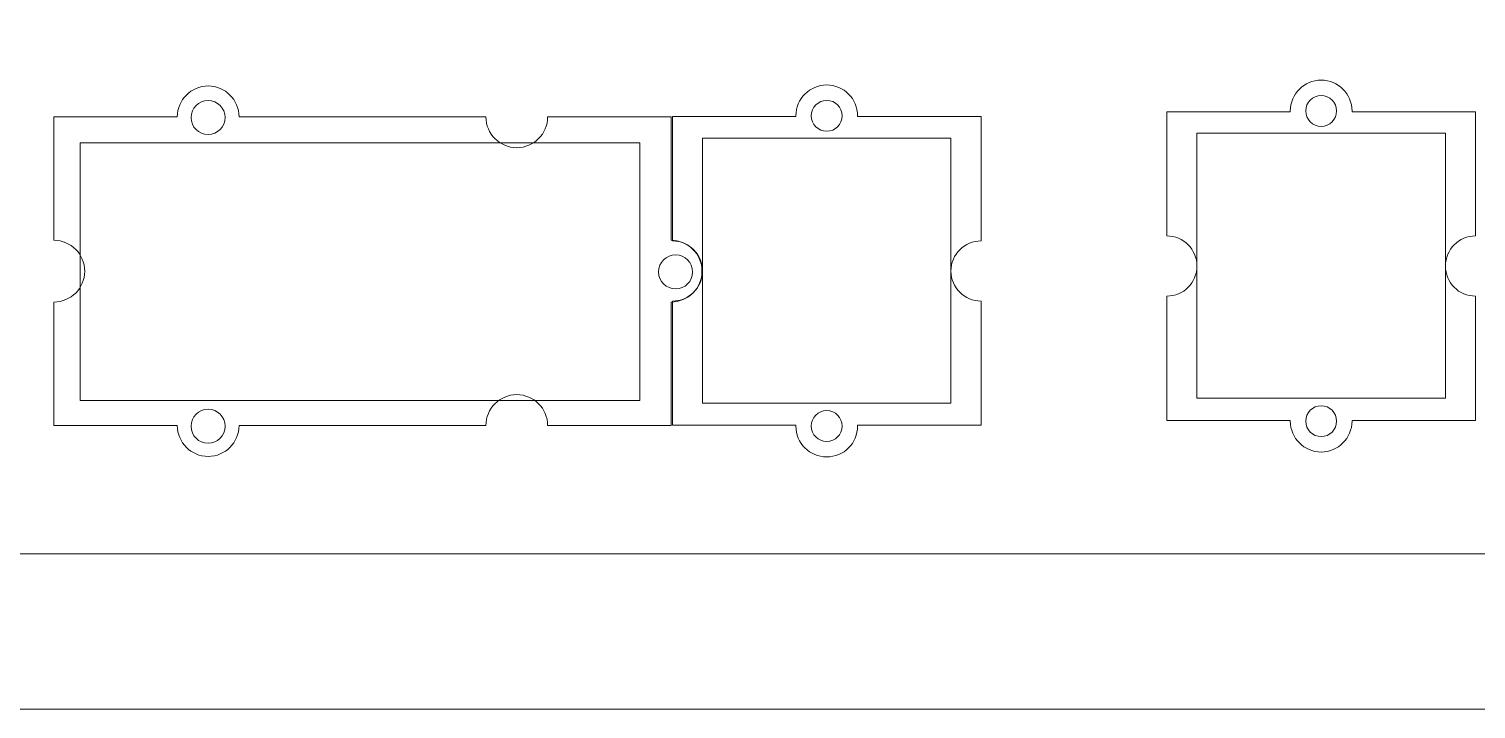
# Model space of a CAD drawing. Header units: millimetres. Extents: x 323 to 983, y 59 to 560.
# Drawn here: x 390.4 to 484.2, y 58.6 to 102.6 of the extents above; entities that cross this region are included whole.
import ezdxf

# ---------------------------------------------------------------- set-up
doc = ezdxf.new("R2010")
doc.units = ezdxf.units.MM
doc.header["$MEASUREMENT"] = 0
doc.layers.add('layer 1', color=7, linetype='Continuous')

msp = doc.modelspace()

# ---------------------------------------------------------------- linework, layer by layer
at = {"layer": 'layer 1', "color": 142, "lineweight": 9}
msp.add_open_spline([(332.7743, 558.5647), (332.7743, 558.5647), (612.7743, 558.5647), (612.7743, 558.5647), (612.7743, 558.5647), (615.4248, 558.5664), (617.9674, 557.5151), (619.8428, 555.6421), (619.8428, 555.6421), (621.7182, 553.7691), (622.7727, 551.2152), (622.7743, 548.5647), (622.7743, 548.5647), (622.7743, 548.5647), (622.7743, 68.5647), (622.7743, 68.5647), (622.7743, 68.5647), (622.776, 65.9143), (621.7247, 63.3717), (619.8517, 61.4963), (619.8517, 61.4963), (617.9787, 59.6209), (615.4248, 58.5664), (612.7743, 58.5647), (612.7743, 58.5647), (612.7743, 58.5647), (332.7743, 58.5647), (332.7743, 58.5647), (332.7743, 58.5647), (330.1239, 58.5631), (327.5813, 59.6144), (325.7059, 61.4873), (325.7059, 61.4873), (323.8305, 63.3603), (322.776, 65.9143), (322.7743, 68.5647), (322.7743, 68.5647), (322.7743, 68.5647), (322.7743, 548.5647), (322.7743, 548.5647), (322.7743, 548.5647), (322.7727, 551.2152), (323.824, 553.7578), (325.6969, 555.6332), (325.6969, 555.6332), (327.5699, 557.5086), (330.1239, 558.5631), (332.7743, 558.5647)], degree=3, knots=[0, 0, 0, 0, 0.0833333, 0.0833333, 0.0833333, 0.0833333, 0.1666667, 0.1666667, 0.1666667, 0.1666667, 0.25, 0.25, 0.25, 0.25, 0.3333333, 0.3333333, 0.3333333, 0.3333333, 0.4166667, 0.4166667, 0.4166667, 0.4166667, 0.5, 0.5, 0.5, 0.5, 0.5833333, 0.5833333, 0.5833333, 0.5833333, 0.6666667, 0.6666667, 0.6666667, 0.6666667, 0.75, 0.75, 0.75, 0.75, 0.8333333, 0.8333333, 0.8333333, 0.8333333, 0.9166667, 0.9166667, 0.9166667, 0.9166667, 1, 1, 1, 1], dxfattribs=at)
at = {"layer": 'layer 1', "lineweight": 9}
for points, knots in [([(383.238, 160.7919), (383.238, 160.7919), (593.3409, 160.7919), (593.3409, 160.7919), (593.3409, 160.7919), (595.9914, 160.7935), (598.534, 159.7422), (600.4094, 157.8693), (600.4094, 157.8693), (602.2847, 155.9963), (603.3393, 153.4423), (603.3409, 150.7919), (603.3409, 150.7919), (603.3409, 150.7919), (603.3409, 78.6181), (603.3409, 78.6181), (603.3409, 78.6181), (603.3426, 75.9676), (602.2913, 73.425), (600.4183, 71.5496), (600.4183, 71.5496), (598.5453, 69.6743), (595.9914, 68.6198), (593.3409, 68.6181), (593.3409, 68.6181), (593.3409, 68.6181), (356.6204, 68.6181), (356.6204, 68.6181), (356.6204, 68.6181), (353.9699, 68.6164), (351.4273, 69.6677), (349.552, 71.5407), (349.552, 71.5407), (347.6766, 73.4137), (346.6221, 75.9676), (346.6204, 78.6181), (346.6204, 78.6181), (346.6204, 78.6181), (346.6204, 150.7919), (346.6204, 150.7919), (346.6204, 150.7919), (346.6188, 153.4423), (347.67, 155.9849), (349.543, 157.8603), (349.543, 157.8603), (351.416, 159.7357), (353.9699, 160.7902), (356.6204, 160.7919), (356.6204, 160.7919), (356.6204, 160.7919), (383.238, 160.7919), (383.238, 160.7919)], [0, 0, 0, 0, 0.0769231, 0.0769231, 0.0769231, 0.0769231, 0.1538462, 0.1538462, 0.1538462, 0.1538462, 0.2307692, 0.2307692, 0.2307692, 0.2307692, 0.3076923, 0.3076923, 0.3076923, 0.3076923, 0.3846154, 0.3846154, 0.3846154, 0.3846154, 0.4615385, 0.4615385, 0.4615385, 0.4615385, 0.5384615, 0.5384615, 0.5384615, 0.5384615, 0.6153846, 0.6153846, 0.6153846, 0.6153846, 0.6923077, 0.6923077, 0.6923077, 0.6923077, 0.7692308, 0.7692308, 0.7692308, 0.7692308, 0.8461538, 0.8461538, 0.8461538, 0.8461538, 0.9230769, 0.9230769, 0.9230769, 0.9230769, 1, 1, 1, 1]), ([(393.7358, 95.2508), (393.7358, 95.2508), (430.004, 95.2508), (430.004, 95.2508), (430.004, 95.2508), (430.004, 95.2508), (430.004, 78.5512), (430.004, 78.5512), (430.004, 78.5512), (430.004, 78.5512), (393.7358, 78.5512), (393.7358, 78.5512), (393.7358, 78.5512), (393.7358, 78.5512), (393.7358, 95.2508), (393.7358, 95.2508)], [0, 0, 0, 0, 0.25, 0.25, 0.25, 0.25, 0.5, 0.5, 0.5, 0.5, 0.75, 0.75, 0.75, 0.75, 1, 1, 1, 1])]:
    msp.add_open_spline(points, degree=3, knots=knots, dxfattribs=at)
at = {"layer": 'layer 1', "color": 22, "lineweight": 9}
for points, knots in [([(412.0399, 96.933), (412.0399, 96.933), (420.0399, 96.933), (420.0399, 96.933), (420.0399, 96.933), (420.0399, 95.8286), (420.9355, 94.933), (422.04, 94.933), (422.04, 94.933), (423.1443, 94.933), (424.0399, 95.8286), (424.0399, 96.933), (424.0399, 96.933), (424.0399, 96.933), (432.0399, 96.933), (432.0399, 96.933), (432.0399, 96.933), (432.0399, 96.933), (432.0399, 88.933), (432.0399, 88.933), (432.0399, 88.933), (432.0399, 88.933), (432.04, 88.933), (432.04, 88.933), (432.04, 88.933), (433.1443, 88.933), (434.0399, 88.0374), (434.0399, 86.933), (434.0399, 86.933), (434.0399, 85.8286), (433.1443, 84.933), (432.04, 84.933), (432.04, 84.933), (432.04, 84.933), (432.0399, 84.933), (432.0399, 84.933), (432.0399, 84.933), (432.0399, 84.933), (432.0399, 76.933), (432.0399, 76.933), (432.0399, 76.933), (432.0399, 76.933), (424.0399, 76.933), (424.0399, 76.933), (424.0399, 76.933), (424.0399, 78.0374), (423.1443, 78.933), (422.04, 78.933), (422.04, 78.933), (420.9355, 78.933), (420.0399, 78.0374), (420.0399, 76.933), (420.0399, 76.933), (420.0399, 76.933), (412.0399, 76.933), (412.0399, 76.933), (412.0399, 76.933), (412.0399, 76.933), (404.0399, 76.933), (404.0399, 76.933), (404.0399, 76.933), (404.0399, 75.8286), (403.1443, 74.933), (402.04, 74.933), (402.04, 74.933), (400.9355, 74.933), (400.0399, 75.8286), (400.0399, 76.933), (400.0399, 76.933), (400.0399, 76.933), (392.0399, 76.933), (392.0399, 76.933), (392.0399, 76.933), (392.0399, 76.933), (392.0399, 84.933), (392.0399, 84.933), (392.0399, 84.933), (392.0399, 84.933), (392.04, 84.933), (392.04, 84.933), (392.04, 84.933), (393.1443, 84.933), (394.0399, 85.8286), (394.0399, 86.933), (394.0399, 86.933), (394.0399, 88.0374), (393.1443, 88.933), (392.04, 88.933), (392.04, 88.933), (392.04, 88.933), (392.0399, 88.933), (392.0399, 88.933), (392.0399, 88.933), (392.0399, 88.933), (392.0399, 96.933), (392.0399, 96.933), (392.0399, 96.933), (392.0399, 96.933), (400.0399, 96.933), (400.0399, 96.933), (400.0399, 96.933), (400.0399, 98.0374), (400.9355, 98.933), (402.04, 98.933), (402.04, 98.933), (403.1443, 98.933), (404.0399, 98.0374), (404.0399, 96.933), (404.0399, 96.933), (404.0399, 96.933), (412.0399, 96.933), (412.0399, 96.933)], [0, 0, 0, 0, 0.0357143, 0.0357143, 0.0357143, 0.0357143, 0.0714286, 0.0714286, 0.0714286, 0.0714286, 0.1071429, 0.1071429, 0.1071429, 0.1071429, 0.1428571, 0.1428571, 0.1428571, 0.1428571, 0.1785714, 0.1785714, 0.1785714, 0.1785714, 0.2142857, 0.2142857, 0.2142857, 0.2142857, 0.25, 0.25, 0.25, 0.25, 0.2857143, 0.2857143, 0.2857143, 0.2857143, 0.3214286, 0.3214286, 0.3214286, 0.3214286, 0.3571429, 0.3571429, 0.3571429, 0.3571429, 0.3928571, 0.3928571, 0.3928571, 0.3928571, 0.4285714, 0.4285714, 0.4285714, 0.4285714, 0.4642857, 0.4642857, 0.4642857, 0.4642857, 0.5, 0.5, 0.5, 0.5, 0.5357143, 0.5357143, 0.5357143, 0.5357143, 0.5714286, 0.5714286, 0.5714286, 0.5714286, 0.6071429, 0.6071429, 0.6071429, 0.6071429, 0.6428571, 0.6428571, 0.6428571, 0.6428571, 0.6785714, 0.6785714, 0.6785714, 0.6785714, 0.7142857, 0.7142857, 0.7142857, 0.7142857, 0.75, 0.75, 0.75, 0.75, 0.7857143, 0.7857143, 0.7857143, 0.7857143, 0.8214286, 0.8214286, 0.8214286, 0.8214286, 0.8571429, 0.8571429, 0.8571429, 0.8571429, 0.8928571, 0.8928571, 0.8928571, 0.8928571, 0.9285714, 0.9285714, 0.9285714, 0.9285714, 0.9642857, 0.9642857, 0.9642857, 0.9642857, 1, 1, 1, 1]), ([(440.127, 76.8969), (440.127, 76.8969), (440.1277, 76.9461), (440.1277, 76.9461), (440.1277, 76.9461), (440.1277, 76.9461), (432.127, 76.9461), (432.127, 76.9461), (432.127, 76.9461), (432.127, 76.9461), (432.127, 84.9961), (432.127, 84.9961), (432.127, 84.9961), (433.2037, 84.9961), (434.077, 85.8694), (434.077, 86.9461), (434.077, 86.9461), (434.077, 88.0228), (433.2037, 88.8961), (432.127, 88.8961), (432.127, 88.8961), (432.127, 88.8961), (432.127, 96.9461), (432.127, 96.9461), (432.127, 96.9461), (432.127, 96.9461), (440.1277, 96.9461), (440.1277, 96.9461), (440.1277, 96.9461), (440.1277, 96.9461), (440.127, 96.9961), (440.127, 96.9961), (440.127, 96.9961), (440.127, 98.1004), (441.0227, 98.9961), (442.127, 98.9961), (442.127, 98.9961), (443.2313, 98.9961), (444.127, 98.1004), (444.127, 96.9961), (444.127, 96.9961), (444.127, 96.9961), (444.1263, 96.9461), (444.1263, 96.9461), (444.1263, 96.9461), (444.1263, 96.9461), (452.127, 96.9461), (452.127, 96.9461), (452.127, 96.9461), (452.127, 96.9461), (452.127, 88.8961), (452.127, 88.8961), (452.127, 88.8961), (451.0503, 88.8961), (450.177, 88.0228), (450.177, 86.9461), (450.177, 86.9461), (450.177, 85.8694), (451.0503, 84.9961), (452.127, 84.9961), (452.127, 84.9961), (452.127, 84.9961), (452.127, 76.9461), (452.127, 76.9461), (452.127, 76.9461), (452.127, 76.9461), (444.1263, 76.9461), (444.1263, 76.9461), (444.1263, 76.9461), (444.1263, 76.9461), (444.127, 76.8969), (444.127, 76.8969), (444.127, 76.8969), (444.127, 75.7926), (443.2313, 74.8961), (442.127, 74.8961), (442.127, 74.8961), (441.0227, 74.8961), (440.127, 75.7926), (440.127, 76.8969)], [0, 0, 0, 0, 0.05, 0.05, 0.05, 0.05, 0.1, 0.1, 0.1, 0.1, 0.15, 0.15, 0.15, 0.15, 0.2, 0.2, 0.2, 0.2, 0.25, 0.25, 0.25, 0.25, 0.3, 0.3, 0.3, 0.3, 0.35, 0.35, 0.35, 0.35, 0.4, 0.4, 0.4, 0.4, 0.45, 0.45, 0.45, 0.45, 0.5, 0.5, 0.5, 0.5, 0.55, 0.55, 0.55, 0.55, 0.6, 0.6, 0.6, 0.6, 0.65, 0.65, 0.65, 0.65, 0.7, 0.7, 0.7, 0.7, 0.75, 0.75, 0.75, 0.75, 0.8, 0.8, 0.8, 0.8, 0.85, 0.85, 0.85, 0.85, 0.9, 0.9, 0.9, 0.9, 0.95, 0.95, 0.95, 0.95, 1, 1, 1, 1]), ([(472.1674, 77.2163), (472.1674, 77.2163), (472.1681, 77.2655), (472.1681, 77.2655), (472.1681, 77.2655), (472.1681, 77.2655), (464.1674, 77.2655), (464.1674, 77.2655), (464.1674, 77.2655), (464.1674, 77.2655), (464.1674, 85.3155), (464.1674, 85.3155), (464.1674, 85.3155), (465.2441, 85.3155), (466.1174, 86.1888), (466.1174, 87.2655), (466.1174, 87.2655), (466.1174, 88.3422), (465.2441, 89.2155), (464.1674, 89.2155), (464.1674, 89.2155), (464.1674, 89.2155), (464.1674, 97.2655), (464.1674, 97.2655), (464.1674, 97.2655), (464.1674, 97.2655), (472.1681, 97.2655), (472.1681, 97.2655), (472.1681, 97.2655), (472.1681, 97.2655), (472.1674, 97.3155), (472.1674, 97.3155), (472.1674, 97.3155), (472.1674, 98.4198), (473.0631, 99.3155), (474.1674, 99.3155), (474.1674, 99.3155), (475.2717, 99.3155), (476.1674, 98.4198), (476.1674, 97.3155), (476.1674, 97.3155), (476.1674, 97.3155), (476.1667, 97.2655), (476.1667, 97.2655), (476.1667, 97.2655), (476.1667, 97.2655), (484.1674, 97.2655), (484.1674, 97.2655), (484.1674, 97.2655), (484.1674, 97.2655), (484.1674, 89.2155), (484.1674, 89.2155), (484.1674, 89.2155), (483.0907, 89.2155), (482.2174, 88.3422), (482.2174, 87.2655), (482.2174, 87.2655), (482.2174, 86.1888), (483.0907, 85.3155), (484.1674, 85.3155), (484.1674, 85.3155), (484.1674, 85.3155), (484.1674, 77.2655), (484.1674, 77.2655), (484.1674, 77.2655), (484.1674, 77.2655), (476.1667, 77.2655), (476.1667, 77.2655), (476.1667, 77.2655), (476.1667, 77.2655), (476.1674, 77.2163), (476.1674, 77.2163), (476.1674, 77.2163), (476.1674, 76.112), (475.2717, 75.2155), (474.1674, 75.2155), (474.1674, 75.2155), (473.0631, 75.2155), (472.1674, 76.112), (472.1674, 77.2163)], [0, 0, 0, 0, 0.05, 0.05, 0.05, 0.05, 0.1, 0.1, 0.1, 0.1, 0.15, 0.15, 0.15, 0.15, 0.2, 0.2, 0.2, 0.2, 0.25, 0.25, 0.25, 0.25, 0.3, 0.3, 0.3, 0.3, 0.35, 0.35, 0.35, 0.35, 0.4, 0.4, 0.4, 0.4, 0.45, 0.45, 0.45, 0.45, 0.5, 0.5, 0.5, 0.5, 0.55, 0.55, 0.55, 0.55, 0.6, 0.6, 0.6, 0.6, 0.65, 0.65, 0.65, 0.65, 0.7, 0.7, 0.7, 0.7, 0.75, 0.75, 0.75, 0.75, 0.8, 0.8, 0.8, 0.8, 0.85, 0.85, 0.85, 0.85, 0.9, 0.9, 0.9, 0.9, 0.95, 0.95, 0.95, 0.95, 1, 1, 1, 1])]:
    msp.add_open_spline(points, degree=3, knots=knots, dxfattribs=at)
at = {"layer": 'layer 1', "color": 250, "lineweight": 9}
for points, knots in [([(402.0333, 97.9848), (401.4258, 97.9848), (400.9333, 97.4923), (400.9333, 96.8848), (400.9333, 96.8848), (400.9333, 96.2773), (401.4258, 95.7848), (402.0333, 95.7848), (402.0333, 95.7848), (402.6408, 95.7848), (403.1333, 96.2773), (403.1333, 96.8848), (403.1333, 96.8848), (403.1333, 97.4923), (402.6408, 97.9848), (402.0333, 97.9848)], [0, 0, 0, 0, 0.25, 0.25, 0.25, 0.25, 0.5, 0.5, 0.5, 0.5, 0.75, 0.75, 0.75, 0.75, 1, 1, 1, 1]), ([(402.0333, 97.9848), (401.4258, 97.9848), (400.9333, 97.4923), (400.9333, 96.8848), (400.9333, 96.8848), (400.9333, 96.2773), (401.4258, 95.7848), (402.0333, 95.7848), (402.0333, 95.7848), (402.6408, 95.7848), (403.1333, 96.2773), (403.1333, 96.8848), (403.1333, 96.8848), (403.1333, 97.4923), (402.6408, 97.9848), (402.0333, 97.9848)], [0, 0, 0, 0, 0.25, 0.25, 0.25, 0.25, 0.5, 0.5, 0.5, 0.5, 0.75, 0.75, 0.75, 0.75, 1, 1, 1, 1]), ([(402.0333, 97.9848), (401.4258, 97.9848), (400.9333, 97.4923), (400.9333, 96.8848), (400.9333, 96.8848), (400.9333, 96.2773), (401.4258, 95.7848), (402.0333, 95.7848), (402.0333, 95.7848), (402.6408, 95.7848), (403.1333, 96.2773), (403.1333, 96.8848), (403.1333, 96.8848), (403.1333, 97.4923), (402.6408, 97.9848), (402.0333, 97.9848)], [0, 0, 0, 0, 0.25, 0.25, 0.25, 0.25, 0.5, 0.5, 0.5, 0.5, 0.75, 0.75, 0.75, 0.75, 1, 1, 1, 1]), ([(402.0333, 97.9848), (401.4258, 97.9848), (400.9333, 97.4923), (400.9333, 96.8848), (400.9333, 96.8848), (400.9333, 96.2773), (401.4258, 95.7848), (402.0333, 95.7848), (402.0333, 95.7848), (402.6408, 95.7848), (403.1333, 96.2773), (403.1333, 96.8848), (403.1333, 96.8848), (403.1333, 97.4923), (402.6408, 97.9848), (402.0333, 97.9848)], [0, 0, 0, 0, 0.25, 0.25, 0.25, 0.25, 0.5, 0.5, 0.5, 0.5, 0.75, 0.75, 0.75, 0.75, 1, 1, 1, 1]), ([(402.0333, 97.9848), (401.4258, 97.9848), (400.9333, 97.4923), (400.9333, 96.8848), (400.9333, 96.8848), (400.9333, 96.2773), (401.4258, 95.7848), (402.0333, 95.7848), (402.0333, 95.7848), (402.6408, 95.7848), (403.1333, 96.2773), (403.1333, 96.8848), (403.1333, 96.8848), (403.1333, 97.4923), (402.6408, 97.9848), (402.0333, 97.9848)], [0, 0, 0, 0, 0.25, 0.25, 0.25, 0.25, 0.5, 0.5, 0.5, 0.5, 0.75, 0.75, 0.75, 0.75, 1, 1, 1, 1]), ([(402.0333, 97.9848), (401.4258, 97.9848), (400.9333, 97.4923), (400.9333, 96.8848), (400.9333, 96.8848), (400.9333, 96.2773), (401.4258, 95.7848), (402.0333, 95.7848), (402.0333, 95.7848), (402.6408, 95.7848), (403.1333, 96.2773), (403.1333, 96.8848), (403.1333, 96.8848), (403.1333, 97.4923), (402.6408, 97.9848), (402.0333, 97.9848)], [0, 0, 0, 0, 0.25, 0.25, 0.25, 0.25, 0.5, 0.5, 0.5, 0.5, 0.75, 0.75, 0.75, 0.75, 1, 1, 1, 1]), ([(402.0333, 97.9848), (401.4258, 97.9848), (400.9333, 97.4923), (400.9333, 96.8848), (400.9333, 96.8848), (400.9333, 96.2773), (401.4258, 95.7848), (402.0333, 95.7848), (402.0333, 95.7848), (402.6408, 95.7848), (403.1333, 96.2773), (403.1333, 96.8848), (403.1333, 96.8848), (403.1333, 97.4923), (402.6408, 97.9848), (402.0333, 97.9848)], [0, 0, 0, 0, 0.25, 0.25, 0.25, 0.25, 0.5, 0.5, 0.5, 0.5, 0.75, 0.75, 0.75, 0.75, 1, 1, 1, 1]), ([(402.0333, 97.9848), (401.4258, 97.9848), (400.9333, 97.4923), (400.9333, 96.8848), (400.9333, 96.8848), (400.9333, 96.2773), (401.4258, 95.7848), (402.0333, 95.7848), (402.0333, 95.7848), (402.6408, 95.7848), (403.1333, 96.2773), (403.1333, 96.8848), (403.1333, 96.8848), (403.1333, 97.4923), (402.6408, 97.9848), (402.0333, 97.9848)], [0, 0, 0, 0, 0.25, 0.25, 0.25, 0.25, 0.5, 0.5, 0.5, 0.5, 0.75, 0.75, 0.75, 0.75, 1, 1, 1, 1]), ([(402.0333, 97.9848), (401.4258, 97.9848), (400.9333, 97.4923), (400.9333, 96.8848), (400.9333, 96.8848), (400.9333, 96.2773), (401.4258, 95.7848), (402.0333, 95.7848), (402.0333, 95.7848), (402.6408, 95.7848), (403.1333, 96.2773), (403.1333, 96.8848), (403.1333, 96.8848), (403.1333, 97.4923), (402.6408, 97.9848), (402.0333, 97.9848)], [0, 0, 0, 0, 0.25, 0.25, 0.25, 0.25, 0.5, 0.5, 0.5, 0.5, 0.75, 0.75, 0.75, 0.75, 1, 1, 1, 1]), ([(402.0333, 97.9848), (401.4258, 97.9848), (400.9333, 97.4923), (400.9333, 96.8848), (400.9333, 96.8848), (400.9333, 96.2773), (401.4258, 95.7848), (402.0333, 95.7848), (402.0333, 95.7848), (402.6408, 95.7848), (403.1333, 96.2773), (403.1333, 96.8848), (403.1333, 96.8848), (403.1333, 97.4923), (402.6408, 97.9848), (402.0333, 97.9848)], [0, 0, 0, 0, 0.25, 0.25, 0.25, 0.25, 0.5, 0.5, 0.5, 0.5, 0.75, 0.75, 0.75, 0.75, 1, 1, 1, 1]), ([(402.0333, 97.9848), (401.4258, 97.9848), (400.9333, 97.4923), (400.9333, 96.8848), (400.9333, 96.8848), (400.9333, 96.2773), (401.4258, 95.7848), (402.0333, 95.7848), (402.0333, 95.7848), (402.6408, 95.7848), (403.1333, 96.2773), (403.1333, 96.8848), (403.1333, 96.8848), (403.1333, 97.4923), (402.6408, 97.9848), (402.0333, 97.9848)], [0, 0, 0, 0, 0.25, 0.25, 0.25, 0.25, 0.5, 0.5, 0.5, 0.5, 0.75, 0.75, 0.75, 0.75, 1, 1, 1, 1]), ([(402.0333, 97.9848), (401.4258, 97.9848), (400.9333, 97.4923), (400.9333, 96.8848), (400.9333, 96.8848), (400.9333, 96.2773), (401.4258, 95.7848), (402.0333, 95.7848), (402.0333, 95.7848), (402.6408, 95.7848), (403.1333, 96.2773), (403.1333, 96.8848), (403.1333, 96.8848), (403.1333, 97.4923), (402.6408, 97.9848), (402.0333, 97.9848)], [0, 0, 0, 0, 0.25, 0.25, 0.25, 0.25, 0.5, 0.5, 0.5, 0.5, 0.75, 0.75, 0.75, 0.75, 1, 1, 1, 1]), ([(402.0333, 97.9848), (401.4258, 97.9848), (400.9333, 97.4923), (400.9333, 96.8848), (400.9333, 96.8848), (400.9333, 96.2773), (401.4258, 95.7848), (402.0333, 95.7848), (402.0333, 95.7848), (402.6408, 95.7848), (403.1333, 96.2773), (403.1333, 96.8848), (403.1333, 96.8848), (403.1333, 97.4923), (402.6408, 97.9848), (402.0333, 97.9848)], [0, 0, 0, 0, 0.25, 0.25, 0.25, 0.25, 0.5, 0.5, 0.5, 0.5, 0.75, 0.75, 0.75, 0.75, 1, 1, 1, 1]), ([(402.0333, 97.9848), (401.4258, 97.9848), (400.9333, 97.4923), (400.9333, 96.8848), (400.9333, 96.8848), (400.9333, 96.2773), (401.4258, 95.7848), (402.0333, 95.7848), (402.0333, 95.7848), (402.6408, 95.7848), (403.1333, 96.2773), (403.1333, 96.8848), (403.1333, 96.8848), (403.1333, 97.4923), (402.6408, 97.9848), (402.0333, 97.9848)], [0, 0, 0, 0, 0.25, 0.25, 0.25, 0.25, 0.5, 0.5, 0.5, 0.5, 0.75, 0.75, 0.75, 0.75, 1, 1, 1, 1]), ([(402.0333, 97.9848), (401.4258, 97.9848), (400.9333, 97.4923), (400.9333, 96.8848), (400.9333, 96.8848), (400.9333, 96.2773), (401.4258, 95.7848), (402.0333, 95.7848), (402.0333, 95.7848), (402.6408, 95.7848), (403.1333, 96.2773), (403.1333, 96.8848), (403.1333, 96.8848), (403.1333, 97.4923), (402.6408, 97.9848), (402.0333, 97.9848)], [0, 0, 0, 0, 0.25, 0.25, 0.25, 0.25, 0.5, 0.5, 0.5, 0.5, 0.75, 0.75, 0.75, 0.75, 1, 1, 1, 1]), ([(402.0333, 97.9848), (401.4258, 97.9848), (400.9333, 97.4923), (400.9333, 96.8848), (400.9333, 96.8848), (400.9333, 96.2773), (401.4258, 95.7848), (402.0333, 95.7848), (402.0333, 95.7848), (402.6408, 95.7848), (403.1333, 96.2773), (403.1333, 96.8848), (403.1333, 96.8848), (403.1333, 97.4923), (402.6408, 97.9848), (402.0333, 97.9848)], [0, 0, 0, 0, 0.25, 0.25, 0.25, 0.25, 0.5, 0.5, 0.5, 0.5, 0.75, 0.75, 0.75, 0.75, 1, 1, 1, 1]), ([(402.0333, 97.9848), (401.4258, 97.9848), (400.9333, 97.4923), (400.9333, 96.8848), (400.9333, 96.8848), (400.9333, 96.2773), (401.4258, 95.7848), (402.0333, 95.7848), (402.0333, 95.7848), (402.6408, 95.7848), (403.1333, 96.2773), (403.1333, 96.8848), (403.1333, 96.8848), (403.1333, 97.4923), (402.6408, 97.9848), (402.0333, 97.9848)], [0, 0, 0, 0, 0.25, 0.25, 0.25, 0.25, 0.5, 0.5, 0.5, 0.5, 0.75, 0.75, 0.75, 0.75, 1, 1, 1, 1]), ([(402.0333, 97.9848), (401.4258, 97.9848), (400.9333, 97.4923), (400.9333, 96.8848), (400.9333, 96.8848), (400.9333, 96.2773), (401.4258, 95.7848), (402.0333, 95.7848), (402.0333, 95.7848), (402.6408, 95.7848), (403.1333, 96.2773), (403.1333, 96.8848), (403.1333, 96.8848), (403.1333, 97.4923), (402.6408, 97.9848), (402.0333, 97.9848)], [0, 0, 0, 0, 0.25, 0.25, 0.25, 0.25, 0.5, 0.5, 0.5, 0.5, 0.75, 0.75, 0.75, 0.75, 1, 1, 1, 1]), ([(402.0333, 97.9848), (401.4258, 97.9848), (400.9333, 97.4923), (400.9333, 96.8848), (400.9333, 96.8848), (400.9333, 96.2773), (401.4258, 95.7848), (402.0333, 95.7848), (402.0333, 95.7848), (402.6408, 95.7848), (403.1333, 96.2773), (403.1333, 96.8848), (403.1333, 96.8848), (403.1333, 97.4923), (402.6408, 97.9848), (402.0333, 97.9848)], [0, 0, 0, 0, 0.25, 0.25, 0.25, 0.25, 0.5, 0.5, 0.5, 0.5, 0.75, 0.75, 0.75, 0.75, 1, 1, 1, 1]), ([(402.0333, 97.9848), (401.4258, 97.9848), (400.9333, 97.4923), (400.9333, 96.8848), (400.9333, 96.8848), (400.9333, 96.2773), (401.4258, 95.7848), (402.0333, 95.7848), (402.0333, 95.7848), (402.6408, 95.7848), (403.1333, 96.2773), (403.1333, 96.8848), (403.1333, 96.8848), (403.1333, 97.4923), (402.6408, 97.9848), (402.0333, 97.9848)], [0, 0, 0, 0, 0.25, 0.25, 0.25, 0.25, 0.5, 0.5, 0.5, 0.5, 0.75, 0.75, 0.75, 0.75, 1, 1, 1, 1]), ([(402.0333, 97.9848), (401.4258, 97.9848), (400.9333, 97.4923), (400.9333, 96.8848), (400.9333, 96.8848), (400.9333, 96.2773), (401.4258, 95.7848), (402.0333, 95.7848), (402.0333, 95.7848), (402.6408, 95.7848), (403.1333, 96.2773), (403.1333, 96.8848), (403.1333, 96.8848), (403.1333, 97.4923), (402.6408, 97.9848), (402.0333, 97.9848)], [0, 0, 0, 0, 0.25, 0.25, 0.25, 0.25, 0.5, 0.5, 0.5, 0.5, 0.75, 0.75, 0.75, 0.75, 1, 1, 1, 1]), ([(441.127, 96.9961), (441.127, 96.444), (441.5749, 95.9961), (442.127, 95.9961), (442.127, 95.9961), (442.6792, 95.9961), (443.127, 96.444), (443.127, 96.9961), (443.127, 96.9961), (443.127, 97.5483), (442.6792, 97.9961), (442.127, 97.9961), (442.127, 97.9961), (441.5749, 97.9961), (441.127, 97.5483), (441.127, 96.9961)], [0, 0, 0, 0, 0.25, 0.25, 0.25, 0.25, 0.5, 0.5, 0.5, 0.5, 0.75, 0.75, 0.75, 0.75, 1, 1, 1, 1]), ([(473.1674, 97.3155), (473.1674, 96.7634), (473.6153, 96.3155), (474.1674, 96.3155), (474.1674, 96.3155), (474.7196, 96.3155), (475.1674, 96.7634), (475.1674, 97.3155), (475.1674, 97.3155), (475.1674, 97.8677), (474.7196, 98.3155), (474.1674, 98.3155), (474.1674, 98.3155), (473.6153, 98.3155), (473.1674, 97.8677), (473.1674, 97.3155)], [0, 0, 0, 0, 0.25, 0.25, 0.25, 0.25, 0.5, 0.5, 0.5, 0.5, 0.75, 0.75, 0.75, 0.75, 1, 1, 1, 1]), ([(466.1174, 78.6987), (466.1174, 78.6987), (482.2174, 78.6987), (482.2174, 78.6987), (482.2174, 78.6987), (482.2174, 78.6987), (482.2174, 95.8687), (482.2174, 95.8687), (482.2174, 95.8687), (482.2174, 95.8687), (466.1174, 95.8687), (466.1174, 95.8687), (466.1174, 95.8687), (466.1174, 95.8687), (466.1174, 78.6987), (466.1174, 78.6987), (466.1174, 78.6987), (466.1174, 78.6987), (466.1174, 78.6987), (466.1174, 78.6987)], [0, 0, 0, 0, 0.2, 0.2, 0.2, 0.2, 0.4, 0.4, 0.4, 0.4, 0.6, 0.6, 0.6, 0.6, 0.8, 0.8, 0.8, 0.8, 1, 1, 1, 1]), ([(434.077, 78.3793), (434.077, 78.3793), (450.177, 78.3793), (450.177, 78.3793), (450.177, 78.3793), (450.177, 78.3793), (450.177, 95.5493), (450.177, 95.5493), (450.177, 95.5493), (450.177, 95.5493), (434.077, 95.5493), (434.077, 95.5493), (434.077, 95.5493), (434.077, 95.5493), (434.077, 78.3793), (434.077, 78.3793), (434.077, 78.3793), (434.077, 78.3793), (434.077, 78.3793), (434.077, 78.3793)], [0, 0, 0, 0, 0.2, 0.2, 0.2, 0.2, 0.4, 0.4, 0.4, 0.4, 0.6, 0.6, 0.6, 0.6, 0.8, 0.8, 0.8, 0.8, 1, 1, 1, 1]), ([(432.3333, 87.9848), (431.7258, 87.9848), (431.2333, 87.4923), (431.2333, 86.8848), (431.2333, 86.8848), (431.2333, 86.2773), (431.7258, 85.7848), (432.3333, 85.7848), (432.3333, 85.7848), (432.9408, 85.7848), (433.4333, 86.2773), (433.4333, 86.8848), (433.4333, 86.8848), (433.4333, 87.4923), (432.9408, 87.9848), (432.3333, 87.9848)], [0, 0, 0, 0, 0.25, 0.25, 0.25, 0.25, 0.5, 0.5, 0.5, 0.5, 0.75, 0.75, 0.75, 0.75, 1, 1, 1, 1]), ([(432.3333, 87.9848), (431.7258, 87.9848), (431.2333, 87.4923), (431.2333, 86.8848), (431.2333, 86.8848), (431.2333, 86.2773), (431.7258, 85.7848), (432.3333, 85.7848), (432.3333, 85.7848), (432.9408, 85.7848), (433.4333, 86.2773), (433.4333, 86.8848), (433.4333, 86.8848), (433.4333, 87.4923), (432.9408, 87.9848), (432.3333, 87.9848)], [0, 0, 0, 0, 0.25, 0.25, 0.25, 0.25, 0.5, 0.5, 0.5, 0.5, 0.75, 0.75, 0.75, 0.75, 1, 1, 1, 1]), ([(432.3333, 87.9848), (431.7258, 87.9848), (431.2333, 87.4923), (431.2333, 86.8848), (431.2333, 86.8848), (431.2333, 86.2773), (431.7258, 85.7848), (432.3333, 85.7848), (432.3333, 85.7848), (432.9408, 85.7848), (433.4333, 86.2773), (433.4333, 86.8848), (433.4333, 86.8848), (433.4333, 87.4923), (432.9408, 87.9848), (432.3333, 87.9848)], [0, 0, 0, 0, 0.25, 0.25, 0.25, 0.25, 0.5, 0.5, 0.5, 0.5, 0.75, 0.75, 0.75, 0.75, 1, 1, 1, 1]), ([(432.3333, 87.9848), (431.7258, 87.9848), (431.2333, 87.4923), (431.2333, 86.8848), (431.2333, 86.8848), (431.2333, 86.2773), (431.7258, 85.7848), (432.3333, 85.7848), (432.3333, 85.7848), (432.9408, 85.7848), (433.4333, 86.2773), (433.4333, 86.8848), (433.4333, 86.8848), (433.4333, 87.4923), (432.9408, 87.9848), (432.3333, 87.9848)], [0, 0, 0, 0, 0.25, 0.25, 0.25, 0.25, 0.5, 0.5, 0.5, 0.5, 0.75, 0.75, 0.75, 0.75, 1, 1, 1, 1]), ([(432.3333, 87.9848), (431.7258, 87.9848), (431.2333, 87.4923), (431.2333, 86.8848), (431.2333, 86.8848), (431.2333, 86.2773), (431.7258, 85.7848), (432.3333, 85.7848), (432.3333, 85.7848), (432.9408, 85.7848), (433.4333, 86.2773), (433.4333, 86.8848), (433.4333, 86.8848), (433.4333, 87.4923), (432.9408, 87.9848), (432.3333, 87.9848)], [0, 0, 0, 0, 0.25, 0.25, 0.25, 0.25, 0.5, 0.5, 0.5, 0.5, 0.75, 0.75, 0.75, 0.75, 1, 1, 1, 1]), ([(432.3333, 87.9848), (431.7258, 87.9848), (431.2333, 87.4923), (431.2333, 86.8848), (431.2333, 86.8848), (431.2333, 86.2773), (431.7258, 85.7848), (432.3333, 85.7848), (432.3333, 85.7848), (432.9408, 85.7848), (433.4333, 86.2773), (433.4333, 86.8848), (433.4333, 86.8848), (433.4333, 87.4923), (432.9408, 87.9848), (432.3333, 87.9848)], [0, 0, 0, 0, 0.25, 0.25, 0.25, 0.25, 0.5, 0.5, 0.5, 0.5, 0.75, 0.75, 0.75, 0.75, 1, 1, 1, 1]), ([(432.3333, 87.9848), (431.7258, 87.9848), (431.2333, 87.4923), (431.2333, 86.8848), (431.2333, 86.8848), (431.2333, 86.2773), (431.7258, 85.7848), (432.3333, 85.7848), (432.3333, 85.7848), (432.9408, 85.7848), (433.4333, 86.2773), (433.4333, 86.8848), (433.4333, 86.8848), (433.4333, 87.4923), (432.9408, 87.9848), (432.3333, 87.9848)], [0, 0, 0, 0, 0.25, 0.25, 0.25, 0.25, 0.5, 0.5, 0.5, 0.5, 0.75, 0.75, 0.75, 0.75, 1, 1, 1, 1]), ([(432.3333, 87.9848), (431.7258, 87.9848), (431.2333, 87.4923), (431.2333, 86.8848), (431.2333, 86.8848), (431.2333, 86.2773), (431.7258, 85.7848), (432.3333, 85.7848), (432.3333, 85.7848), (432.9408, 85.7848), (433.4333, 86.2773), (433.4333, 86.8848), (433.4333, 86.8848), (433.4333, 87.4923), (432.9408, 87.9848), (432.3333, 87.9848)], [0, 0, 0, 0, 0.25, 0.25, 0.25, 0.25, 0.5, 0.5, 0.5, 0.5, 0.75, 0.75, 0.75, 0.75, 1, 1, 1, 1]), ([(432.3333, 87.9848), (431.7258, 87.9848), (431.2333, 87.4923), (431.2333, 86.8848), (431.2333, 86.8848), (431.2333, 86.2773), (431.7258, 85.7848), (432.3333, 85.7848), (432.3333, 85.7848), (432.9408, 85.7848), (433.4333, 86.2773), (433.4333, 86.8848), (433.4333, 86.8848), (433.4333, 87.4923), (432.9408, 87.9848), (432.3333, 87.9848)], [0, 0, 0, 0, 0.25, 0.25, 0.25, 0.25, 0.5, 0.5, 0.5, 0.5, 0.75, 0.75, 0.75, 0.75, 1, 1, 1, 1]), ([(432.3333, 87.9848), (431.7258, 87.9848), (431.2333, 87.4923), (431.2333, 86.8848), (431.2333, 86.8848), (431.2333, 86.2773), (431.7258, 85.7848), (432.3333, 85.7848), (432.3333, 85.7848), (432.9408, 85.7848), (433.4333, 86.2773), (433.4333, 86.8848), (433.4333, 86.8848), (433.4333, 87.4923), (432.9408, 87.9848), (432.3333, 87.9848)], [0, 0, 0, 0, 0.25, 0.25, 0.25, 0.25, 0.5, 0.5, 0.5, 0.5, 0.75, 0.75, 0.75, 0.75, 1, 1, 1, 1]), ([(432.3333, 87.9848), (431.7258, 87.9848), (431.2333, 87.4923), (431.2333, 86.8848), (431.2333, 86.8848), (431.2333, 86.2773), (431.7258, 85.7848), (432.3333, 85.7848), (432.3333, 85.7848), (432.9408, 85.7848), (433.4333, 86.2773), (433.4333, 86.8848), (433.4333, 86.8848), (433.4333, 87.4923), (432.9408, 87.9848), (432.3333, 87.9848)], [0, 0, 0, 0, 0.25, 0.25, 0.25, 0.25, 0.5, 0.5, 0.5, 0.5, 0.75, 0.75, 0.75, 0.75, 1, 1, 1, 1]), ([(432.3333, 87.9848), (431.7258, 87.9848), (431.2333, 87.4923), (431.2333, 86.8848), (431.2333, 86.8848), (431.2333, 86.2773), (431.7258, 85.7848), (432.3333, 85.7848), (432.3333, 85.7848), (432.9408, 85.7848), (433.4333, 86.2773), (433.4333, 86.8848), (433.4333, 86.8848), (433.4333, 87.4923), (432.9408, 87.9848), (432.3333, 87.9848)], [0, 0, 0, 0, 0.25, 0.25, 0.25, 0.25, 0.5, 0.5, 0.5, 0.5, 0.75, 0.75, 0.75, 0.75, 1, 1, 1, 1]), ([(432.3333, 87.9848), (431.7258, 87.9848), (431.2333, 87.4923), (431.2333, 86.8848), (431.2333, 86.8848), (431.2333, 86.2773), (431.7258, 85.7848), (432.3333, 85.7848), (432.3333, 85.7848), (432.9408, 85.7848), (433.4333, 86.2773), (433.4333, 86.8848), (433.4333, 86.8848), (433.4333, 87.4923), (432.9408, 87.9848), (432.3333, 87.9848)], [0, 0, 0, 0, 0.25, 0.25, 0.25, 0.25, 0.5, 0.5, 0.5, 0.5, 0.75, 0.75, 0.75, 0.75, 1, 1, 1, 1]), ([(432.3333, 87.9848), (431.7258, 87.9848), (431.2333, 87.4923), (431.2333, 86.8848), (431.2333, 86.8848), (431.2333, 86.2773), (431.7258, 85.7848), (432.3333, 85.7848), (432.3333, 85.7848), (432.9408, 85.7848), (433.4333, 86.2773), (433.4333, 86.8848), (433.4333, 86.8848), (433.4333, 87.4923), (432.9408, 87.9848), (432.3333, 87.9848)], [0, 0, 0, 0, 0.25, 0.25, 0.25, 0.25, 0.5, 0.5, 0.5, 0.5, 0.75, 0.75, 0.75, 0.75, 1, 1, 1, 1]), ([(432.3333, 87.9848), (431.7258, 87.9848), (431.2333, 87.4923), (431.2333, 86.8848), (431.2333, 86.8848), (431.2333, 86.2773), (431.7258, 85.7848), (432.3333, 85.7848), (432.3333, 85.7848), (432.9408, 85.7848), (433.4333, 86.2773), (433.4333, 86.8848), (433.4333, 86.8848), (433.4333, 87.4923), (432.9408, 87.9848), (432.3333, 87.9848)], [0, 0, 0, 0, 0.25, 0.25, 0.25, 0.25, 0.5, 0.5, 0.5, 0.5, 0.75, 0.75, 0.75, 0.75, 1, 1, 1, 1]), ([(432.3333, 87.9848), (431.7258, 87.9848), (431.2333, 87.4923), (431.2333, 86.8848), (431.2333, 86.8848), (431.2333, 86.2773), (431.7258, 85.7848), (432.3333, 85.7848), (432.3333, 85.7848), (432.9408, 85.7848), (433.4333, 86.2773), (433.4333, 86.8848), (433.4333, 86.8848), (433.4333, 87.4923), (432.9408, 87.9848), (432.3333, 87.9848)], [0, 0, 0, 0, 0.25, 0.25, 0.25, 0.25, 0.5, 0.5, 0.5, 0.5, 0.75, 0.75, 0.75, 0.75, 1, 1, 1, 1]), ([(432.3333, 87.9848), (431.7258, 87.9848), (431.2333, 87.4923), (431.2333, 86.8848), (431.2333, 86.8848), (431.2333, 86.2773), (431.7258, 85.7848), (432.3333, 85.7848), (432.3333, 85.7848), (432.9408, 85.7848), (433.4333, 86.2773), (433.4333, 86.8848), (433.4333, 86.8848), (433.4333, 87.4923), (432.9408, 87.9848), (432.3333, 87.9848)], [0, 0, 0, 0, 0.25, 0.25, 0.25, 0.25, 0.5, 0.5, 0.5, 0.5, 0.75, 0.75, 0.75, 0.75, 1, 1, 1, 1]), ([(432.3333, 87.9848), (431.7258, 87.9848), (431.2333, 87.4923), (431.2333, 86.8848), (431.2333, 86.8848), (431.2333, 86.2773), (431.7258, 85.7848), (432.3333, 85.7848), (432.3333, 85.7848), (432.9408, 85.7848), (433.4333, 86.2773), (433.4333, 86.8848), (433.4333, 86.8848), (433.4333, 87.4923), (432.9408, 87.9848), (432.3333, 87.9848)], [0, 0, 0, 0, 0.25, 0.25, 0.25, 0.25, 0.5, 0.5, 0.5, 0.5, 0.75, 0.75, 0.75, 0.75, 1, 1, 1, 1]), ([(432.3333, 87.9848), (431.7258, 87.9848), (431.2333, 87.4923), (431.2333, 86.8848), (431.2333, 86.8848), (431.2333, 86.2773), (431.7258, 85.7848), (432.3333, 85.7848), (432.3333, 85.7848), (432.9408, 85.7848), (433.4333, 86.2773), (433.4333, 86.8848), (433.4333, 86.8848), (433.4333, 87.4923), (432.9408, 87.9848), (432.3333, 87.9848)], [0, 0, 0, 0, 0.25, 0.25, 0.25, 0.25, 0.5, 0.5, 0.5, 0.5, 0.75, 0.75, 0.75, 0.75, 1, 1, 1, 1]), ([(432.3333, 87.9848), (431.7258, 87.9848), (431.2333, 87.4923), (431.2333, 86.8848), (431.2333, 86.8848), (431.2333, 86.2773), (431.7258, 85.7848), (432.3333, 85.7848), (432.3333, 85.7848), (432.9408, 85.7848), (433.4333, 86.2773), (433.4333, 86.8848), (433.4333, 86.8848), (433.4333, 87.4923), (432.9408, 87.9848), (432.3333, 87.9848)], [0, 0, 0, 0, 0.25, 0.25, 0.25, 0.25, 0.5, 0.5, 0.5, 0.5, 0.75, 0.75, 0.75, 0.75, 1, 1, 1, 1]), ([(432.3333, 87.9848), (431.7258, 87.9848), (431.2333, 87.4923), (431.2333, 86.8848), (431.2333, 86.8848), (431.2333, 86.2773), (431.7258, 85.7848), (432.3333, 85.7848), (432.3333, 85.7848), (432.9408, 85.7848), (433.4333, 86.2773), (433.4333, 86.8848), (433.4333, 86.8848), (433.4333, 87.4923), (432.9408, 87.9848), (432.3333, 87.9848)], [0, 0, 0, 0, 0.25, 0.25, 0.25, 0.25, 0.5, 0.5, 0.5, 0.5, 0.75, 0.75, 0.75, 0.75, 1, 1, 1, 1]), ([(402.0333, 77.9848), (401.4258, 77.9848), (400.9333, 77.4923), (400.9333, 76.8848), (400.9333, 76.8848), (400.9333, 76.2773), (401.4258, 75.7848), (402.0333, 75.7848), (402.0333, 75.7848), (402.6408, 75.7848), (403.1333, 76.2773), (403.1333, 76.8848), (403.1333, 76.8848), (403.1333, 77.4923), (402.6408, 77.9848), (402.0333, 77.9848)], [0, 0, 0, 0, 0.25, 0.25, 0.25, 0.25, 0.5, 0.5, 0.5, 0.5, 0.75, 0.75, 0.75, 0.75, 1, 1, 1, 1]), ([(402.0333, 77.9848), (401.4258, 77.9848), (400.9333, 77.4923), (400.9333, 76.8848), (400.9333, 76.8848), (400.9333, 76.2773), (401.4258, 75.7848), (402.0333, 75.7848), (402.0333, 75.7848), (402.6408, 75.7848), (403.1333, 76.2773), (403.1333, 76.8848), (403.1333, 76.8848), (403.1333, 77.4923), (402.6408, 77.9848), (402.0333, 77.9848)], [0, 0, 0, 0, 0.25, 0.25, 0.25, 0.25, 0.5, 0.5, 0.5, 0.5, 0.75, 0.75, 0.75, 0.75, 1, 1, 1, 1]), ([(402.0333, 77.9848), (401.4258, 77.9848), (400.9333, 77.4923), (400.9333, 76.8848), (400.9333, 76.8848), (400.9333, 76.2773), (401.4258, 75.7848), (402.0333, 75.7848), (402.0333, 75.7848), (402.6408, 75.7848), (403.1333, 76.2773), (403.1333, 76.8848), (403.1333, 76.8848), (403.1333, 77.4923), (402.6408, 77.9848), (402.0333, 77.9848)], [0, 0, 0, 0, 0.25, 0.25, 0.25, 0.25, 0.5, 0.5, 0.5, 0.5, 0.75, 0.75, 0.75, 0.75, 1, 1, 1, 1]), ([(402.0333, 77.9848), (401.4258, 77.9848), (400.9333, 77.4923), (400.9333, 76.8848), (400.9333, 76.8848), (400.9333, 76.2773), (401.4258, 75.7848), (402.0333, 75.7848), (402.0333, 75.7848), (402.6408, 75.7848), (403.1333, 76.2773), (403.1333, 76.8848), (403.1333, 76.8848), (403.1333, 77.4923), (402.6408, 77.9848), (402.0333, 77.9848)], [0, 0, 0, 0, 0.25, 0.25, 0.25, 0.25, 0.5, 0.5, 0.5, 0.5, 0.75, 0.75, 0.75, 0.75, 1, 1, 1, 1]), ([(402.0333, 77.9848), (401.4258, 77.9848), (400.9333, 77.4923), (400.9333, 76.8848), (400.9333, 76.8848), (400.9333, 76.2773), (401.4258, 75.7848), (402.0333, 75.7848), (402.0333, 75.7848), (402.6408, 75.7848), (403.1333, 76.2773), (403.1333, 76.8848), (403.1333, 76.8848), (403.1333, 77.4923), (402.6408, 77.9848), (402.0333, 77.9848)], [0, 0, 0, 0, 0.25, 0.25, 0.25, 0.25, 0.5, 0.5, 0.5, 0.5, 0.75, 0.75, 0.75, 0.75, 1, 1, 1, 1]), ([(402.0333, 77.9848), (401.4258, 77.9848), (400.9333, 77.4923), (400.9333, 76.8848), (400.9333, 76.8848), (400.9333, 76.2773), (401.4258, 75.7848), (402.0333, 75.7848), (402.0333, 75.7848), (402.6408, 75.7848), (403.1333, 76.2773), (403.1333, 76.8848), (403.1333, 76.8848), (403.1333, 77.4923), (402.6408, 77.9848), (402.0333, 77.9848)], [0, 0, 0, 0, 0.25, 0.25, 0.25, 0.25, 0.5, 0.5, 0.5, 0.5, 0.75, 0.75, 0.75, 0.75, 1, 1, 1, 1]), ([(402.0333, 77.9848), (401.4258, 77.9848), (400.9333, 77.4923), (400.9333, 76.8848), (400.9333, 76.8848), (400.9333, 76.2773), (401.4258, 75.7848), (402.0333, 75.7848), (402.0333, 75.7848), (402.6408, 75.7848), (403.1333, 76.2773), (403.1333, 76.8848), (403.1333, 76.8848), (403.1333, 77.4923), (402.6408, 77.9848), (402.0333, 77.9848)], [0, 0, 0, 0, 0.25, 0.25, 0.25, 0.25, 0.5, 0.5, 0.5, 0.5, 0.75, 0.75, 0.75, 0.75, 1, 1, 1, 1]), ([(402.0333, 77.9848), (401.4258, 77.9848), (400.9333, 77.4923), (400.9333, 76.8848), (400.9333, 76.8848), (400.9333, 76.2773), (401.4258, 75.7848), (402.0333, 75.7848), (402.0333, 75.7848), (402.6408, 75.7848), (403.1333, 76.2773), (403.1333, 76.8848), (403.1333, 76.8848), (403.1333, 77.4923), (402.6408, 77.9848), (402.0333, 77.9848)], [0, 0, 0, 0, 0.25, 0.25, 0.25, 0.25, 0.5, 0.5, 0.5, 0.5, 0.75, 0.75, 0.75, 0.75, 1, 1, 1, 1]), ([(402.0333, 77.9848), (401.4258, 77.9848), (400.9333, 77.4923), (400.9333, 76.8848), (400.9333, 76.8848), (400.9333, 76.2773), (401.4258, 75.7848), (402.0333, 75.7848), (402.0333, 75.7848), (402.6408, 75.7848), (403.1333, 76.2773), (403.1333, 76.8848), (403.1333, 76.8848), (403.1333, 77.4923), (402.6408, 77.9848), (402.0333, 77.9848)], [0, 0, 0, 0, 0.25, 0.25, 0.25, 0.25, 0.5, 0.5, 0.5, 0.5, 0.75, 0.75, 0.75, 0.75, 1, 1, 1, 1]), ([(402.0333, 77.9848), (401.4258, 77.9848), (400.9333, 77.4923), (400.9333, 76.8848), (400.9333, 76.8848), (400.9333, 76.2773), (401.4258, 75.7848), (402.0333, 75.7848), (402.0333, 75.7848), (402.6408, 75.7848), (403.1333, 76.2773), (403.1333, 76.8848), (403.1333, 76.8848), (403.1333, 77.4923), (402.6408, 77.9848), (402.0333, 77.9848)], [0, 0, 0, 0, 0.25, 0.25, 0.25, 0.25, 0.5, 0.5, 0.5, 0.5, 0.75, 0.75, 0.75, 0.75, 1, 1, 1, 1]), ([(402.0333, 77.9848), (401.4258, 77.9848), (400.9333, 77.4923), (400.9333, 76.8848), (400.9333, 76.8848), (400.9333, 76.2773), (401.4258, 75.7848), (402.0333, 75.7848), (402.0333, 75.7848), (402.6408, 75.7848), (403.1333, 76.2773), (403.1333, 76.8848), (403.1333, 76.8848), (403.1333, 77.4923), (402.6408, 77.9848), (402.0333, 77.9848)], [0, 0, 0, 0, 0.25, 0.25, 0.25, 0.25, 0.5, 0.5, 0.5, 0.5, 0.75, 0.75, 0.75, 0.75, 1, 1, 1, 1]), ([(402.0333, 77.9848), (401.4258, 77.9848), (400.9333, 77.4923), (400.9333, 76.8848), (400.9333, 76.8848), (400.9333, 76.2773), (401.4258, 75.7848), (402.0333, 75.7848), (402.0333, 75.7848), (402.6408, 75.7848), (403.1333, 76.2773), (403.1333, 76.8848), (403.1333, 76.8848), (403.1333, 77.4923), (402.6408, 77.9848), (402.0333, 77.9848)], [0, 0, 0, 0, 0.25, 0.25, 0.25, 0.25, 0.5, 0.5, 0.5, 0.5, 0.75, 0.75, 0.75, 0.75, 1, 1, 1, 1]), ([(402.0333, 77.9848), (401.4258, 77.9848), (400.9333, 77.4923), (400.9333, 76.8848), (400.9333, 76.8848), (400.9333, 76.2773), (401.4258, 75.7848), (402.0333, 75.7848), (402.0333, 75.7848), (402.6408, 75.7848), (403.1333, 76.2773), (403.1333, 76.8848), (403.1333, 76.8848), (403.1333, 77.4923), (402.6408, 77.9848), (402.0333, 77.9848)], [0, 0, 0, 0, 0.25, 0.25, 0.25, 0.25, 0.5, 0.5, 0.5, 0.5, 0.75, 0.75, 0.75, 0.75, 1, 1, 1, 1]), ([(402.0333, 77.9848), (401.4258, 77.9848), (400.9333, 77.4923), (400.9333, 76.8848), (400.9333, 76.8848), (400.9333, 76.2773), (401.4258, 75.7848), (402.0333, 75.7848), (402.0333, 75.7848), (402.6408, 75.7848), (403.1333, 76.2773), (403.1333, 76.8848), (403.1333, 76.8848), (403.1333, 77.4923), (402.6408, 77.9848), (402.0333, 77.9848)], [0, 0, 0, 0, 0.25, 0.25, 0.25, 0.25, 0.5, 0.5, 0.5, 0.5, 0.75, 0.75, 0.75, 0.75, 1, 1, 1, 1]), ([(402.0333, 77.9848), (401.4258, 77.9848), (400.9333, 77.4923), (400.9333, 76.8848), (400.9333, 76.8848), (400.9333, 76.2773), (401.4258, 75.7848), (402.0333, 75.7848), (402.0333, 75.7848), (402.6408, 75.7848), (403.1333, 76.2773), (403.1333, 76.8848), (403.1333, 76.8848), (403.1333, 77.4923), (402.6408, 77.9848), (402.0333, 77.9848)], [0, 0, 0, 0, 0.25, 0.25, 0.25, 0.25, 0.5, 0.5, 0.5, 0.5, 0.75, 0.75, 0.75, 0.75, 1, 1, 1, 1]), ([(402.0333, 77.9848), (401.4258, 77.9848), (400.9333, 77.4923), (400.9333, 76.8848), (400.9333, 76.8848), (400.9333, 76.2773), (401.4258, 75.7848), (402.0333, 75.7848), (402.0333, 75.7848), (402.6408, 75.7848), (403.1333, 76.2773), (403.1333, 76.8848), (403.1333, 76.8848), (403.1333, 77.4923), (402.6408, 77.9848), (402.0333, 77.9848)], [0, 0, 0, 0, 0.25, 0.25, 0.25, 0.25, 0.5, 0.5, 0.5, 0.5, 0.75, 0.75, 0.75, 0.75, 1, 1, 1, 1]), ([(402.0333, 77.9848), (401.4258, 77.9848), (400.9333, 77.4923), (400.9333, 76.8848), (400.9333, 76.8848), (400.9333, 76.2773), (401.4258, 75.7848), (402.0333, 75.7848), (402.0333, 75.7848), (402.6408, 75.7848), (403.1333, 76.2773), (403.1333, 76.8848), (403.1333, 76.8848), (403.1333, 77.4923), (402.6408, 77.9848), (402.0333, 77.9848)], [0, 0, 0, 0, 0.25, 0.25, 0.25, 0.25, 0.5, 0.5, 0.5, 0.5, 0.75, 0.75, 0.75, 0.75, 1, 1, 1, 1]), ([(402.0333, 77.9848), (401.4258, 77.9848), (400.9333, 77.4923), (400.9333, 76.8848), (400.9333, 76.8848), (400.9333, 76.2773), (401.4258, 75.7848), (402.0333, 75.7848), (402.0333, 75.7848), (402.6408, 75.7848), (403.1333, 76.2773), (403.1333, 76.8848), (403.1333, 76.8848), (403.1333, 77.4923), (402.6408, 77.9848), (402.0333, 77.9848)], [0, 0, 0, 0, 0.25, 0.25, 0.25, 0.25, 0.5, 0.5, 0.5, 0.5, 0.75, 0.75, 0.75, 0.75, 1, 1, 1, 1]), ([(402.0333, 77.9848), (401.4258, 77.9848), (400.9333, 77.4923), (400.9333, 76.8848), (400.9333, 76.8848), (400.9333, 76.2773), (401.4258, 75.7848), (402.0333, 75.7848), (402.0333, 75.7848), (402.6408, 75.7848), (403.1333, 76.2773), (403.1333, 76.8848), (403.1333, 76.8848), (403.1333, 77.4923), (402.6408, 77.9848), (402.0333, 77.9848)], [0, 0, 0, 0, 0.25, 0.25, 0.25, 0.25, 0.5, 0.5, 0.5, 0.5, 0.75, 0.75, 0.75, 0.75, 1, 1, 1, 1]), ([(402.0333, 77.9848), (401.4258, 77.9848), (400.9333, 77.4923), (400.9333, 76.8848), (400.9333, 76.8848), (400.9333, 76.2773), (401.4258, 75.7848), (402.0333, 75.7848), (402.0333, 75.7848), (402.6408, 75.7848), (403.1333, 76.2773), (403.1333, 76.8848), (403.1333, 76.8848), (403.1333, 77.4923), (402.6408, 77.9848), (402.0333, 77.9848)], [0, 0, 0, 0, 0.25, 0.25, 0.25, 0.25, 0.5, 0.5, 0.5, 0.5, 0.75, 0.75, 0.75, 0.75, 1, 1, 1, 1]), ([(402.0333, 77.9848), (401.4258, 77.9848), (400.9333, 77.4923), (400.9333, 76.8848), (400.9333, 76.8848), (400.9333, 76.2773), (401.4258, 75.7848), (402.0333, 75.7848), (402.0333, 75.7848), (402.6408, 75.7848), (403.1333, 76.2773), (403.1333, 76.8848), (403.1333, 76.8848), (403.1333, 77.4923), (402.6408, 77.9848), (402.0333, 77.9848)], [0, 0, 0, 0, 0.25, 0.25, 0.25, 0.25, 0.5, 0.5, 0.5, 0.5, 0.75, 0.75, 0.75, 0.75, 1, 1, 1, 1]), ([(441.127, 76.8966), (441.127, 77.4488), (441.5749, 77.8966), (442.127, 77.8966), (442.127, 77.8966), (442.6791, 77.8966), (443.127, 77.4488), (443.127, 76.8966), (443.127, 76.8966), (443.127, 76.3445), (442.6791, 75.8966), (442.127, 75.8966), (442.127, 75.8966), (441.5749, 75.8966), (441.127, 76.3445), (441.127, 76.8966)], [0, 0, 0, 0, 0.25, 0.25, 0.25, 0.25, 0.5, 0.5, 0.5, 0.5, 0.75, 0.75, 0.75, 0.75, 1, 1, 1, 1]), ([(473.1674, 77.216), (473.1674, 77.7682), (473.6153, 78.216), (474.1674, 78.216), (474.1674, 78.216), (474.7195, 78.216), (475.1674, 77.7682), (475.1674, 77.216), (475.1674, 77.216), (475.1674, 76.6639), (474.7195, 76.216), (474.1674, 76.216), (474.1674, 76.216), (473.6153, 76.216), (473.1674, 76.6639), (473.1674, 77.216)], [0, 0, 0, 0, 0.25, 0.25, 0.25, 0.25, 0.5, 0.5, 0.5, 0.5, 0.75, 0.75, 0.75, 0.75, 1, 1, 1, 1])]:
    msp.add_open_spline(points, degree=3, knots=knots, dxfattribs=at)
for points in [[(402.0333, 97.9848), (402.0333, 97.9848), (402.0333, 97.9848), (402.0333, 97.9848)], [(402.0333, 97.9848), (402.0333, 97.9848), (402.0333, 97.9848), (402.0333, 97.9848)], [(400.9333, 96.8848), (400.9333, 96.8848), (400.9333, 96.8848), (400.9333, 96.8848)], [(403.1333, 96.8848), (403.1333, 96.8848), (403.1333, 96.8848), (403.1333, 96.8848)], [(402.0333, 95.7848), (402.0333, 95.7848), (402.0333, 95.7848), (402.0333, 95.7848)], [(432.3333, 87.9848), (432.3333, 87.9848), (432.3333, 87.9848), (432.3333, 87.9848)], [(432.3333, 87.9848), (432.3333, 87.9848), (432.3333, 87.9848), (432.3333, 87.9848)], [(431.2333, 86.8848), (431.2333, 86.8848), (431.2333, 86.8848), (431.2333, 86.8848)], [(433.4333, 86.934), (433.4333, 86.934), (433.4333, 86.934), (433.4333, 86.934)], [(432.3333, 85.7848), (432.3333, 85.7848), (432.3333, 85.7848), (432.3333, 85.7848)], [(402.0333, 77.9848), (402.0333, 77.9848), (402.0333, 77.9848), (402.0333, 77.9848)], [(402.0333, 77.9848), (402.0333, 77.9848), (402.0333, 77.9848), (402.0333, 77.9848)], [(400.9333, 76.8848), (400.9333, 76.8848), (400.9333, 76.8848), (400.9333, 76.8848)], [(403.1333, 76.8848), (403.1333, 76.8848), (403.1333, 76.8848), (403.1333, 76.8848)], [(402.0333, 75.7848), (402.0333, 75.7848), (402.0333, 75.7848), (402.0333, 75.7848)]]:
    msp.add_open_spline(points, degree=3, dxfattribs=at)

doc.saveas('drawing.dxf')
